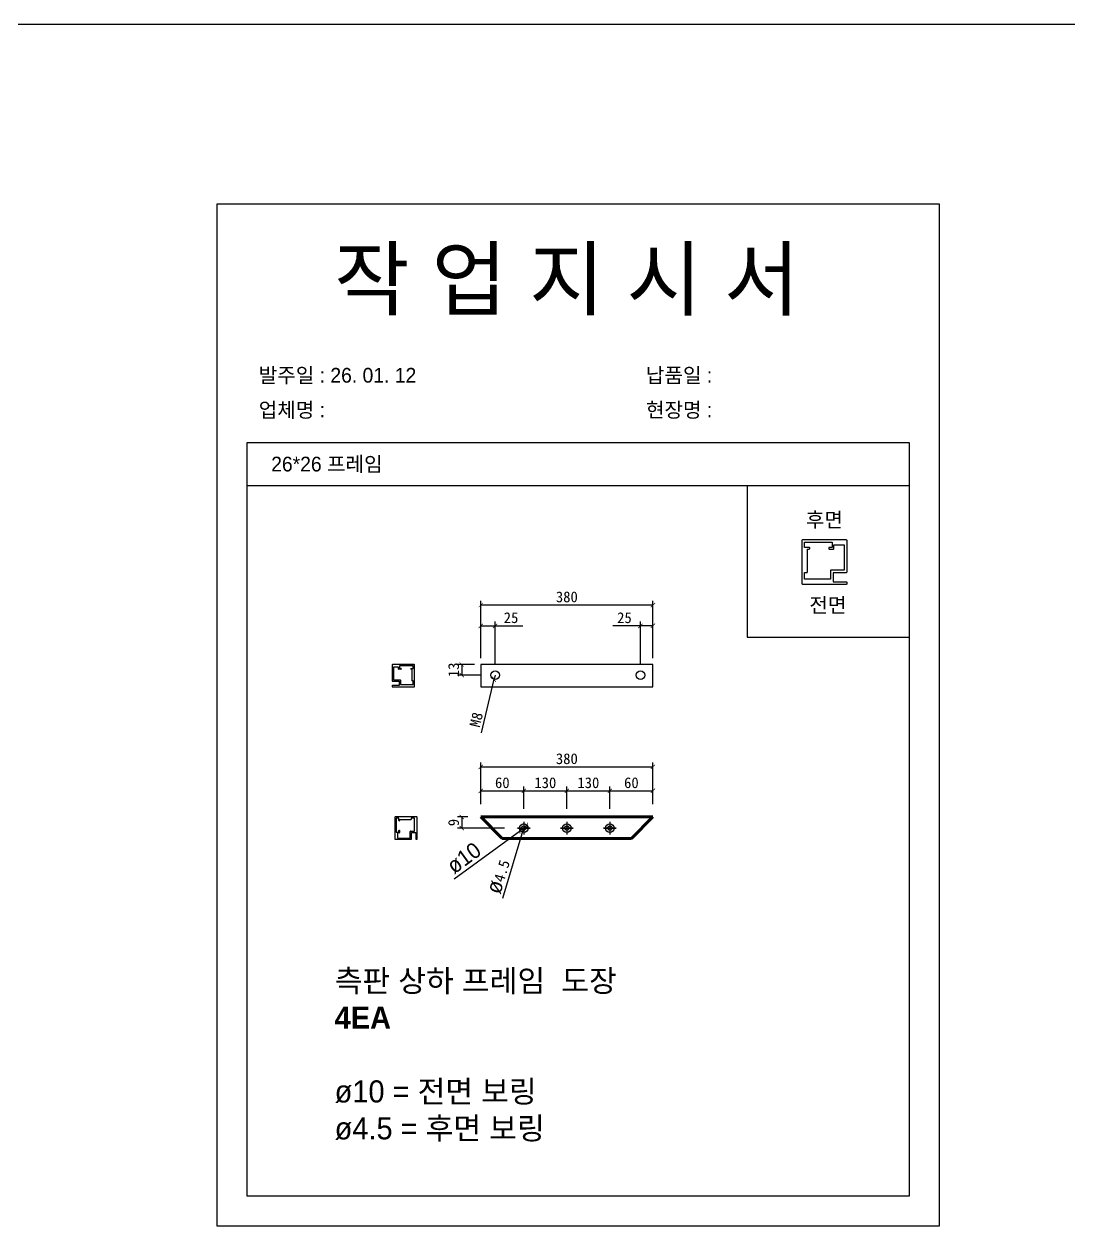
# Model space of a CAD drawing. Header units: millimetres. Extents: x -44117 to 256353, y -2095463 to 65325.
# Drawn here: x 125267 to 127695, y -620444 to -617649 of the extents above; entities that cross this region are included whole.
import ezdxf

# ---------------------------------------------------------------- set-up
doc = ezdxf.new("R2010")
doc.units = ezdxf.units.MM
doc.header["$LTSCALE"] = 10
doc.layers.add('Layer1', color=7, linetype='Continuous', lineweight=70)
doc.dimstyles.new('ISO-25', dxfattribs={"dimtxt": 2.5, "dimasz": 2.5, "dimexe": 1, "dimexo": 1, "dimtad": 1, "dimtxsty": 'Standard', "dimblk": 'ARCHTICK', "dimcen": 2.5, "dimadec": 0, "dimazin": 0, "dimtfac": 1, "dimtmove": 0, "dimatfit": 3, "dimfxl": 0, "dimarcsym": 0})

# ---------------------------------------------------------------- blocks, each defined once
blk = doc.blocks.new('_ArchTick')
at = {"color": 0, "linetype": 'ByBlock', "const_width": 0.15}
blk.add_lwpolyline([(-0.5, -0.5), (0.5, 0.5)], dxfattribs=at)
blk = doc.blocks.new('*D4474')
at = {"color": 0, "lineweight": -2}
for p, q in [((126328.4, -619463), (126328.4, -619422.3)), ((126328.4, -619432.3), (126428.4, -619432.3)), ((126428.4, -619474), (126428.4, -619422.3))]:
    blk.add_line(p, q, dxfattribs=at)
at = {"layer": 'Defpoints', "color": 0}
for p in [(126428.4, -619432.3), (126328.4, -619493), (126428.4, -619504)]:
    blk.add_point(p, dxfattribs=at)
at = {"color": 0, "lineweight": -2, "xscale": 10, "yscale": 10, "zscale": 10, "rotation": 180}
blk.add_blockref('_ArchTick', (126328.4, -619432.3), dxfattribs=at)
at = {"color": 0, "lineweight": -2, "xscale": 10, "yscale": 10, "zscale": 10}
blk.add_blockref('_ArchTick', (126428.4, -619432.3), dxfattribs=at)
at = {"color": 0, "insert": (126378.4, -619413.6), "char_height": 25, "attachment_point": 5}
blk.add_mtext('60', dxfattribs=at)
blk = doc.blocks.new('*D4475')
at = {"color": 0, "lineweight": -2}
for p, q in [((126428.4, -619474), (126428.4, -619422.3)), ((126428.4, -619432.3), (126528.4, -619432.3)), ((126528.4, -619474), (126528.4, -619422.3))]:
    blk.add_line(p, q, dxfattribs=at)
at = {"layer": 'Defpoints', "color": 0}
for p in [(126528.4, -619432.3), (126428.4, -619504), (126528.4, -619504)]:
    blk.add_point(p, dxfattribs=at)
at = {"color": 0, "lineweight": -2, "xscale": 10, "yscale": 10, "zscale": 10, "rotation": 180}
blk.add_blockref('_ArchTick', (126428.4, -619432.3), dxfattribs=at)
at = {"color": 0, "lineweight": -2, "xscale": 10, "yscale": 10, "zscale": 10}
blk.add_blockref('_ArchTick', (126528.4, -619432.3), dxfattribs=at)
at = {"color": 0, "insert": (126478.4, -619413.6), "char_height": 25, "attachment_point": 5}
blk.add_mtext('130', dxfattribs=at)
blk = doc.blocks.new('*D4476')
at = {"color": 0, "lineweight": -2}
for p, q in [((126528.4, -619474), (126528.4, -619422.3)), ((126528.4, -619432.3), (126628.4, -619432.3)), ((126628.4, -619474), (126628.4, -619422.3))]:
    blk.add_line(p, q, dxfattribs=at)
at = {"layer": 'Defpoints', "color": 0}
for p in [(126628.4, -619432.3), (126528.4, -619504), (126628.4, -619504)]:
    blk.add_point(p, dxfattribs=at)
at = {"color": 0, "lineweight": -2, "xscale": 10, "yscale": 10, "zscale": 10, "rotation": 180}
blk.add_blockref('_ArchTick', (126528.4, -619432.3), dxfattribs=at)
at = {"color": 0, "lineweight": -2, "xscale": 10, "yscale": 10, "zscale": 10}
blk.add_blockref('_ArchTick', (126628.4, -619432.3), dxfattribs=at)
at = {"color": 0, "insert": (126578.4, -619413.6), "char_height": 25, "attachment_point": 5}
blk.add_mtext('130', dxfattribs=at)
blk = doc.blocks.new('*D4477')
at = {"color": 0, "lineweight": -2}
for p, q in [((126628.4, -619474), (126628.4, -619422.3)), ((126628.4, -619432.3), (126728.4, -619432.3)), ((126728.4, -619463), (126728.4, -619422.3))]:
    blk.add_line(p, q, dxfattribs=at)
at = {"layer": 'Defpoints', "color": 0}
for p in [(126728.4, -619432.3), (126628.4, -619504), (126728.4, -619493)]:
    blk.add_point(p, dxfattribs=at)
at = {"color": 0, "lineweight": -2, "xscale": 10, "yscale": 10, "zscale": 10, "rotation": 180}
blk.add_blockref('_ArchTick', (126628.4, -619432.3), dxfattribs=at)
at = {"color": 0, "lineweight": -2, "xscale": 10, "yscale": 10, "zscale": 10}
blk.add_blockref('_ArchTick', (126728.4, -619432.3), dxfattribs=at)
at = {"color": 0, "insert": (126678.4, -619413.6), "char_height": 25, "attachment_point": 5}
blk.add_mtext('60', dxfattribs=at)
blk = doc.blocks.new('*D4478')
at = {"color": 0, "lineweight": -2}
for p, q in [((126328.4, -619463), (126328.4, -619366.6)), ((126328.4, -619376.6), (126728.4, -619376.6)), ((126728.4, -619463), (126728.4, -619366.6))]:
    blk.add_line(p, q, dxfattribs=at)
at = {"layer": 'Defpoints', "color": 0}
for p in [(126728.4, -619376.6), (126328.4, -619493), (126728.4, -619493)]:
    blk.add_point(p, dxfattribs=at)
at = {"color": 0, "lineweight": -2, "xscale": 10, "yscale": 10, "zscale": 10, "rotation": 180}
blk.add_blockref('_ArchTick', (126328.4, -619376.6), dxfattribs=at)
at = {"color": 0, "lineweight": -2, "xscale": 10, "yscale": 10, "zscale": 10}
blk.add_blockref('_ArchTick', (126728.4, -619376.6), dxfattribs=at)
at = {"color": 0, "insert": (126528.4, -619357.8), "char_height": 25, "attachment_point": 5}
blk.add_mtext('380', dxfattribs=at)
blk = doc.blocks.new('*D4479')
at = {"color": 0, "lineweight": -2}
for p, q in [((126298.4, -619493), (126274, -619493)), ((126284, -619493), (126284, -619519)), ((126383.4, -619519), (126274, -619519))]:
    blk.add_line(p, q, dxfattribs=at)
at = {"layer": 'Defpoints', "color": 0}
for p in [(126328.4, -619493), (126284, -619519), (126413.4, -619519)]:
    blk.add_point(p, dxfattribs=at)
at = {"color": 0, "lineweight": -2, "xscale": 10, "yscale": 10, "zscale": 10}
for p, rotation in [((126284, -619493), 90), ((126284, -619519), 270)]:
    blk.add_blockref('_ArchTick', p, dxfattribs=dict(at, rotation=rotation))
at = {"color": 0, "insert": (126265.3, -619506), "char_height": 25, "attachment_point": 5, "rotation": 90}
blk.add_mtext('9', dxfattribs=at)
blk = doc.blocks.new('*D4480')
at = {"color": 0, "lineweight": -2}
for p, q in [((126266.3, -619637.2), (126420.3, -619524.9)), ((126436.5, -619513.1), (126420.3, -619524.9)), ((126436.5, -619513.1), (126436.5, -619513.1))]:
    blk.add_line(p, q, dxfattribs=at)
at = {"layer": 'Defpoints', "color": 0}
for p in [(126420.3, -619524.9), (126436.5, -619513.1)]:
    blk.add_point(p, dxfattribs=at)
at = {"color": 0, "lineweight": -2, "xscale": 10, "yscale": 10, "zscale": 10}
for p, rotation in [((126436.5, -619513.1), 216.1012390735029), ((126420.3, -619524.9), 36.10123907350284)]:
    blk.add_blockref('_ArchTick', p, dxfattribs=dict(at, rotation=rotation))
at = {"color": 0, "insert": (126289.2, -619588.3), "char_height": 25, "attachment_point": 5, "rotation": 36.1012}
blk.add_mtext('{\\fGulim|b0|i0|c129|p50;\\H1.4583x;ø10}', dxfattribs=at)
blk = doc.blocks.new('*D4481')
at = {"color": 0, "lineweight": -2}
for p, q in [((126380, -619681.7), (126427, -619523.8)), ((126429.8, -619514.2), (126427, -619523.8)), ((126429.8, -619514.2), (126429.8, -619514.2))]:
    blk.add_line(p, q, dxfattribs=at)
at = {"layer": 'Defpoints', "color": 0}
for p in [(126427, -619523.8), (126429.8, -619514.2)]:
    blk.add_point(p, dxfattribs=at)
at = {"color": 0, "lineweight": -2, "xscale": 10, "yscale": 10, "zscale": 10}
for p, rotation in [((126427, -619523.8), 73.42594672671959), ((126429.8, -619514.2), 253.4259467267196)]:
    blk.add_blockref('_ArchTick', p, dxfattribs=dict(at, rotation=rotation))
at = {"color": 0, "insert": (126368, -619631), "char_height": 25, "attachment_point": 5, "rotation": 73.4259}
blk.add_mtext('{\\fGulim|b0|i0|c129|p50;\\H1.4583x;ø}4.5', dxfattribs=at)
blk = doc.blocks.new('*D4482')
at = {"color": 0, "lineweight": -2}
for p, q in [((126328.4, -619108.7), (126328.4, -618990.2)), ((126328.4, -619000.2), (126728.4, -619000.2)), ((126728.4, -619108.7), (126728.4, -618990.2))]:
    blk.add_line(p, q, dxfattribs=at)
at = {"layer": 'Defpoints', "color": 0}
for p in [(126728.4, -619000.2), (126328.4, -619138.7), (126728.4, -619138.7)]:
    blk.add_point(p, dxfattribs=at)
at = {"color": 0, "lineweight": -2, "xscale": 10, "yscale": 10, "zscale": 10, "rotation": 180}
blk.add_blockref('_ArchTick', (126328.4, -619000.2), dxfattribs=at)
at = {"color": 0, "lineweight": -2, "xscale": 10, "yscale": 10, "zscale": 10}
blk.add_blockref('_ArchTick', (126728.4, -619000.2), dxfattribs=at)
at = {"color": 0, "insert": (126528.4, -618981.5), "char_height": 25, "attachment_point": 5}
blk.add_mtext('380', dxfattribs=at)
blk = doc.blocks.new('*D4483')
at = {"color": 0, "lineweight": -2}
for p, q in [((126313.4, -619138.7), (126274.1, -619138.7)), ((126284.1, -619138.7), (126284.1, -619163.2)), ((126329.4, -619163.2), (126274.1, -619163.2))]:
    blk.add_line(p, q, dxfattribs=at)
at = {"layer": 'Defpoints', "color": 0}
for p in [(126328.4, -619138.7), (126284.1, -619163.2), (126344.4, -619163.2)]:
    blk.add_point(p, dxfattribs=at)
at = {"color": 0, "lineweight": -2, "xscale": 10, "yscale": 10, "zscale": 10}
for p, rotation in [((126284.1, -619138.7), 90), ((126284.1, -619163.2), 270)]:
    blk.add_blockref('_ArchTick', p, dxfattribs=dict(at, rotation=rotation))
at = {"color": 0, "insert": (126265.4, -619150.9), "char_height": 25, "attachment_point": 5, "rotation": 90}
blk.add_mtext('13', dxfattribs=at)
blk = doc.blocks.new('*D4484')
at = {"color": 0, "lineweight": -2}
for p, q in [((126328.4, -619123.7), (126328.4, -619038.7)), ((126328.4, -619048.7), (126361.6, -619048.7)), ((126361.6, -619138.2), (126361.6, -619038.7)), ((126361.6, -619048.7), (126425.8, -619048.7))]:
    blk.add_line(p, q, dxfattribs=at)
at = {"layer": 'Defpoints', "color": 0}
for p in [(126361.6, -619048.7), (126328.4, -619138.7), (126361.6, -619153.2)]:
    blk.add_point(p, dxfattribs=at)
at = {"color": 0, "lineweight": -2, "xscale": 10, "yscale": 10, "zscale": 10, "rotation": 180}
blk.add_blockref('_ArchTick', (126328.4, -619048.7), dxfattribs=at)
at = {"color": 0, "lineweight": -2, "xscale": 10, "yscale": 10, "zscale": 10}
blk.add_blockref('_ArchTick', (126361.6, -619048.7), dxfattribs=at)
at = {"color": 0, "insert": (126398.7, -619029.9), "char_height": 25, "attachment_point": 5}
blk.add_mtext('25', dxfattribs=at)
blk = doc.blocks.new('*D4485')
at = {"color": 0, "lineweight": -2}
for p, q in [((126699.4, -619048.7), (126635.2, -619048.7)), ((126699.4, -619138.2), (126699.4, -619038.7)), ((126728.4, -619048.7), (126699.4, -619048.7)), ((126728.4, -619123.7), (126728.4, -619038.7))]:
    blk.add_line(p, q, dxfattribs=at)
at = {"layer": 'Defpoints', "color": 0}
for p in [(126699.4, -619048.7), (126728.4, -619138.7), (126699.4, -619153.2)]:
    blk.add_point(p, dxfattribs=at)
at = {"color": 0, "lineweight": -2, "xscale": 10, "yscale": 10, "zscale": 10, "rotation": 180}
blk.add_blockref('_ArchTick', (126699.4, -619048.7), dxfattribs=at)
at = {"color": 0, "lineweight": -2, "xscale": 10, "yscale": 10, "zscale": 10}
blk.add_blockref('_ArchTick', (126728.4, -619048.7), dxfattribs=at)
at = {"color": 0, "insert": (126662.3, -619029.9), "char_height": 25, "attachment_point": 5}
blk.add_mtext('25', dxfattribs=at)
blk = doc.blocks.new('*D4486')
at = {"color": 0, "lineweight": -2}
for p in [(126361.6, -619163.2), (126329.9, -619297.6)]:
    blk.add_line(p, (126359.3, -619172.9), dxfattribs=at)
at = {"layer": 'Defpoints', "color": 0}
for p in [(126361.6, -619163.2), (126359.3, -619172.9)]:
    blk.add_point(p, dxfattribs=at)
at = {"color": 0, "lineweight": -2, "xscale": 10, "yscale": 10, "zscale": 10, "rotation": 76.74817852869494}
blk.add_blockref('_ArchTick', (126359.3, -619172.9), dxfattribs=at)
at = {"color": 0, "insert": (126317.9, -619266.9), "char_height": 25, "attachment_point": 5, "rotation": 76.7482}
blk.add_mtext('M8', dxfattribs=at)

msp = doc.modelspace()

# ---------------------------------------------------------------- linework, layer by layer
at = {"color": 1}
msp.add_line((104015.69829, -617649.41089), (196284.84516, -617649.41089), dxfattribs=at)
msp.add_line((104015.69829, -617649.41089), (196284.84516, -617649.41089), dxfattribs=at)
for p, q in [((127324.6793, -618623.17556), (125784.6793, -618623.17556)), ((127324.6793, -618723.17556), (125784.6793, -618723.17556)), ((127081.12371, -618866.25893), (127081.12371, -618854.25893)), ((127081.12371, -618854.25893), (127145.12371, -618854.25893)), ((127145.12371, -618854.25893), (127145.12371, -618866.25893)), ((127149.12371, -618869.05893), (127149.12371, -618860.25893)), ((127149.12371, -618860.25893), (127173.12371, -618860.25893)), ((127173.12371, -618860.25893), (127173.12371, -618919.45893)), ((127091.92371, -618866.25893), (127081.12371, -618866.25893)), ((127087.12371, -618870.25893), (127091.92371, -618870.25893)), ((127087.12371, -618870.25893), (127087.12371, -618924.25893)), ((127093.12371, -618869.05893), (127093.12371, -618867.45893)), ((127137.12371, -618867.45893), (127137.12371, -618869.05893)), ((127145.12371, -618866.25893), (127138.32371, -618866.25893)), ((127138.32371, -618870.25893), (127147.92371, -618870.25893)), ((127081.12371, -618940.25893), (127081.12371, -618924.25893)), ((127081.12371, -618924.25893), (127087.12371, -618924.25893)), ((127141.12371, -618940.25893), (127081.12371, -618940.25893)), ((127141.12371, -618920.65893), (127141.12371, -618925.45893)), ((127141.12371, -618925.45893), (127141.12371, -618940.25893)), ((127141.12371, -618925.45893), (127141.12371, -618925.45893)), ((127147.12371, -618919.45893), (127142.32371, -618919.45893)), ((127173.12371, -618919.45893), (127147.12371, -618919.45893)), ((126171.45566, -619141.67436), (126139.45566, -619141.67436)), ((126139.45566, -619141.67436), (126139.45566, -619147.67436)), ((126171.45566, -619147.67436), (126171.45566, -619141.67436)), ((126728.40248, -619138.67436), (126328.40248, -619138.67436)), ((126328.40248, -619138.67436), (126328.40248, -619190.67436)), ((126728.40248, -619190.67436), (126728.40248, -619138.67436)), ((126137.45566, -619144.67436), (126125.45566, -619144.67436)), ((126125.45566, -619144.67436), (126125.45566, -619174.27436)), ((126137.45566, -619149.07436), (126137.45566, -619144.67436)), ((126142.85566, -619149.67436), (126138.05566, -619149.67436)), ((126139.45566, -619147.67436), (126142.85566, -619147.67436)), ((126143.45566, -619148.27436), (126143.45566, -619149.07436)), ((126165.45566, -619149.07436), (126165.45566, -619148.27436)), ((126166.05566, -619147.67436), (126171.45566, -619147.67436)), ((126168.45566, -619149.67436), (126166.05566, -619149.67436)), ((126168.45566, -619149.67436), (126168.45566, -619176.67436)), ((126125.45566, -619174.27436), (126138.45566, -619174.27436)), ((126138.45566, -619174.27436), (126140.85566, -619174.27436)), ((126141.45566, -619174.87436), (126141.45566, -619177.27436)), ((126141.45566, -619177.27436), (126141.45566, -619184.67436)), ((126141.45566, -619177.27436), (126141.45566, -619177.27436)), ((126141.45566, -619184.67436), (126171.45566, -619184.67436)), ((126171.45566, -619176.67436), (126168.45566, -619176.67436)), ((126171.45566, -619184.67436), (126171.45566, -619176.67436)), ((126328.40248, -619190.67436), (126728.40248, -619190.67436)), ((126137.50697, -619496.01468), (126131.50697, -619496.01468)), ((126131.50697, -619496.01468), (126131.50697, -619528.01468)), ((126137.50697, -619501.41468), (126137.50697, -619496.01468)), ((126138.90697, -619502.01468), (126138.10697, -619502.01468)), ((126139.50697, -619499.01468), (126139.50697, -619501.41468)), ((126139.50697, -619499.01468), (126166.50697, -619499.01468)), ((126174.50697, -619496.01468), (126166.50697, -619496.01468)), ((126166.50697, -619496.01468), (126166.50697, -619499.01468)), ((126174.50697, -619526.01468), (126174.50697, -619496.01468)), ((126131.50697, -619528.01468), (126137.50697, -619528.01468)), ((126138.90697, -619530.01468), (126134.50697, -619530.01468)), ((126134.50697, -619530.01468), (126134.50697, -619542.01468)), ((126137.50697, -619528.01468), (126137.50697, -619524.61468)), ((126138.10697, -619524.01468), (126138.90697, -619524.01468)), ((126139.50697, -619524.61468), (126139.50697, -619529.41468)), ((126164.10697, -619529.01468), (126164.10697, -619526.61468)), ((126164.10697, -619542.01468), (126164.10697, -619529.01468)), ((126164.70697, -619526.01468), (126167.10697, -619526.01468)), ((126167.10697, -619526.01468), (126174.50697, -619526.01468)), ((126167.10697, -619526.01468), (126167.10697, -619526.01468)), ((126134.50697, -619542.01468), (126164.10697, -619542.01468))]:
    msp.add_line(p, q)
at = {"lineweight": 30}
for p, q in [((126428.40248, -619504.01468), (126428.40248, -619534.01468)), ((126528.40248, -619504.01468), (126528.40248, -619534.01468)), ((126628.40248, -619504.01468), (126628.40248, -619534.01468))]:
    msp.add_line(p, q, dxfattribs=at)
for points in [[(125714.6793, -620444.00584), (127394.6793, -620444.00584), (127394.6793, -618068.00584), (125714.6793, -618068.00584)], [(127324.6793, -618723.17556), (126947.73054, -618723.17556), (126947.73054, -619074.78252), (127324.6793, -619074.78252)]]:
    msp.add_lwpolyline(points, close=True)
msp.add_lwpolyline([(125784.6793, -618623.17556), (125784.6793, -620374.00584), (127324.6793, -620374.00584), (127324.6793, -618623.17556)])
for points in [[(127177.92371, -618946.25841, -0.4142135624), (127179.12371, -618947.45841), (127179.12371, -618951.05893, -0.4142135624), (127177.92371, -618952.25893), (127077.12371, -618952.25893, -0.4142135624), (127075.12371, -618950.25893), (127075.12371, -618850.25893, -0.4142135624), (127077.12371, -618848.25893), (127177.12371, -618848.25893, -0.4142135624), (127179.12371, -618850.25893), (127179.12371, -618923.45893, -0.4142135624), (127177.12371, -618925.45893), (127147.12371, -618925.45893), (127147.12371, -618946.25893), (127177.92371, -618946.25893)], [(126123.05566, -619187.6741, 0.4142135624), (126122.45566, -619188.2741), (126122.45566, -619190.07436, 0.4142135624), (126123.05566, -619190.67436), (126173.45566, -619190.67436, 0.4142135624), (126174.45566, -619189.67436), (126174.45566, -619139.67436, 0.4142135624), (126173.45566, -619138.67436), (126123.45566, -619138.67436, 0.4142135624), (126122.45566, -619139.67436), (126122.45566, -619176.27436, 0.4142135624), (126123.45566, -619177.27436), (126138.45566, -619177.27436), (126138.45566, -619187.67436), (126123.05566, -619187.67436)], [(126177.50671, -619544.41468, 0.4142135624), (126178.10671, -619545.01468), (126179.90697, -619545.01468, 0.4142135624), (126180.50697, -619544.41468), (126180.50697, -619494.01468, 0.4142135624), (126179.50697, -619493.01468), (126129.50697, -619493.01468, 0.4142135624), (126128.50697, -619494.01468), (126128.50697, -619544.01468, 0.4142135624), (126129.50697, -619545.01468), (126166.10697, -619545.01468, 0.4142135624), (126167.10697, -619544.01468), (126167.10697, -619529.01468), (126177.50697, -619529.01468), (126177.50697, -619544.41468)]]:
    msp.add_lwpolyline(points, format="xyb")
for points in [[(126443.40248, -619519.01468), (126413.40248, -619519.01468)], [(126543.40248, -619519.01468), (126513.40248, -619519.01468)], [(126643.40248, -619519.01468), (126613.40248, -619519.01468)]]:
    msp.add_lwpolyline(points, close=True, dxfattribs=at)
for centre in [(126361.59888, -619163.17436), (126699.41315, -619163.17436)]:
    msp.add_circle(centre, 10)
for centre, radius in [((126428.40248, -619519.01468), 10), ((126428.40248, -619519.01468), 5), ((126528.40248, -619519.01468), 10), ((126528.40248, -619519.01468), 5), ((126628.40248, -619519.01468), 10), ((126628.40248, -619519.01468), 5)]:
    msp.add_circle(centre, radius, dxfattribs=at)
for centre, radius, start, end in [((127091.92371, -618867.45893), 1.2, 360, 90), ((127091.92371, -618869.05893), 1.2, 270, 0), ((127138.32371, -618867.45893), 1.2, 90, 180), ((127138.32371, -618869.05893), 1.2, 180, 270), ((127147.92371, -618869.05893), 1.2, 270, 0), ((127142.32371, -618920.65893), 1.2, 90, 180), ((126138.05566, -619149.07436), 0.6, 180, 270), ((126142.85566, -619148.27436), 0.6, 0, 90), ((126142.85566, -619149.07436), 0.6, 270, 0), ((126166.05566, -619148.27436), 0.6, 90, 180), ((126166.05566, -619149.07436), 0.6, 180, 270), ((126140.85566, -619174.87436), 0.6, 0, 90), ((126138.10697, -619501.41468), 0.6, 180, 270), ((126138.90697, -619501.41468), 0.6, 270, 0), ((126138.10697, -619524.61468), 0.6, 90, 180), ((126138.90697, -619524.61468), 0.6, 0, 90), ((126138.90697, -619529.41468), 0.6, 270, 0), ((126164.70697, -619526.61468), 0.6, 90, 180)]:
    msp.add_arc(centre, radius, start, end)
at = {"layer": 'Layer1'}
for p, q in [((126378.40248, -619543.01468), (126328.40248, -619493.01468)), ((126678.40248, -619543.01468), (126728.40248, -619493.01468))]:
    msp.add_line(p, q, dxfattribs=at)
for points in [[(126728.40248, -619493.01468), (126328.40248, -619493.01468)], [(126678.40248, -619543.01468), (126378.40248, -619543.01468)]]:
    msp.add_lwpolyline(points, dxfattribs=at)

# ---------------------------------------------------------------- texts
at = {"attachment_point": 1}
for s, heights, insert, char_height in [('{\\fGulim|b0|i0|c129|p50;작 업 지 시 서}', [-155.84554], (125987.48591, -618172.16835), 140), ('{\\fGulim|b0|i0|c129|p50;발주일 : 26. 01. 12}', [-38.18216], (125812.27655, -618448.88877), 34.3), ('{\\fGulim|b0|i0|c129|p50;납품일 :}', [-37.67976], (126712.25453, -618448.88877), 34.3), ('{\\fGulim|b0|i0|c129|p50;업체명 : }', [-38.2735], (125812.27655, -618529.54495), 34.3), ('{\\fGulim|b0|i0|c129|p50;현장명 : }', [-38.2735], (126712.25453, -618529.54495), 34.3), ('{\\fGulim|b0|i0|c129|p50;26*26 프레임}', [-38.22783], (125841.23914, -618655.41352), 34.3), ('{\\fGulim|b0|i0|c129|p50;후면}', [-38.18216], (127083.9758, -618784.88382), 34.3), ('{\\fGulim|b0|i0|c129|p50;전면}', [-37.08602], (127092.16966, -618983.24352), 34.3), ('{\\fGulim|b1|i0|c129|p50;측판 상하 프레임  도장\\P4EA\\P\\fGulim|b0|i0|c129|p50;\\Pø10 = 전면 보링\\Pø4.5 = 후면 보링}', [-405.80567], (125988.74046, -619848.15896), 51.45)]:
    msp.add_mtext_dynamic_manual_height_columns(s, width=3307.3198183, gutter_width=12.5, heights=heights, dxfattribs=dict(at, insert=insert, char_height=char_height))

# ---------------------------------------------------------------- dimensions: what is measured, and where the dimension line sits
for base, p1, p2, text, override, picture, middle in [((126728.40248, -619000.22832), (126328.40248, -619138.67436), (126728.40248, -619138.67436), '380', {"dimscale": 10, "dimasz": 1, "dimexo": 3, "dimtxsty": 'Standard'}, '*D4482', (126528.40248, -618981.47832)), ((126361.59888, -619048.66892), (126328.40248, -619138.67436), (126361.59888, -619153.17436), '25', {"dimscale": 10, "dimasz": 1, "dimexo": 1.5, "dimtxsty": 'Standard'}, '*D4484', (126398.68221, -619029.91892)), ((126728.40248, -619376.59524), (126328.40248, -619493.01468), (126728.40248, -619493.01468), '380', {"dimscale": 10, "dimasz": 1, "dimexo": 3, "dimtxsty": 'Standard'}, '*D4478', (126528.40248, -619357.84524)), ((126428.40248, -619432.30668), (126328.40248, -619493.01468), (126428.40248, -619504.01468), '60', {"dimscale": 10, "dimasz": 1, "dimexo": 3}, '*D4474', (126378.40248, -619413.55668)), ((126528.40248, -619432.30668), (126428.40248, -619504.01468), (126528.40248, -619504.01468), '130', {"dimscale": 10, "dimasz": 1, "dimexo": 3, "dimtxsty": 'Standard', "dimtmove": 1}, '*D4475', (126478.40248, -619413.55668)), ((126628.40248, -619432.30668), (126528.40248, -619504.01468), (126628.40248, -619504.01468), '130', {"dimscale": 10, "dimasz": 1, "dimexo": 3, "dimtxsty": 'Standard', "dimtmove": 1}, '*D4476', (126578.40248, -619413.55668)), ((126728.40248, -619432.30668), (126628.40248, -619504.01468), (126728.40248, -619493.01468), '60', {"dimscale": 10, "dimasz": 1, "dimexo": 3, "dimtmove": 1}, '*D4477', (126678.40248, -619413.55668))]:
    dim = msp.add_linear_dim(base=base, p1=p1, p2=p2, text=text, dimstyle='ISO-25', override=override)
    dim.commit()
    dim.dimension.update_dxf_attribs({"geometry": picture, "text_midpoint": middle})
dim = msp.add_linear_dim(base=(126699.41315, -619048.66892), p1=(126728.40248, -619138.67436), p2=(126699.41315, -619153.17436), angle=180, text='25', dimstyle='ISO-25', override={"dimscale": 10, "dimasz": 1, "dimexo": 1.5, "dimtxsty": 'Standard'})
dim.commit()
dim.dimension.update_dxf_attribs({"geometry": '*D4485', "text_midpoint": (126662.32982, -619029.91892)})
for base, p1, p2, text, override, picture, middle in [((126284.12526, -619163.17436), (126328.40248, -619138.67436), (126344.40248, -619163.17436), '13', {"dimscale": 10, "dimasz": 1, "dimexo": 1.5}, '*D4483', (126284.12526, -619150.92436)), ((126284.01703, -619519.01468), (126328.40248, -619493.01468), (126413.40248, -619519.01468), '9', {"dimscale": 10, "dimasz": 1, "dimexo": 3}, '*D4479', (126284.01703, -619506.01468))]:
    dim = msp.add_linear_dim(base=base, p1=p1, p2=p2, angle=90, text=text, dimstyle='ISO-25', override=override)
    dim.commit()
    dim.dimension.update_dxf_attribs({"geometry": picture, "text_midpoint": middle, "dimtype": 160})
dim = msp.add_radius_dim(center=(126361.59888, -619163.17436), mpoint=(126359.30657, -619172.90808), text='M8', dimstyle='ISO-25', override={"dimscale": 10, "dimasz": 1, "dimexo": 1.5})
dim.commit()
dim.dimension.update_dxf_attribs({"geometry": '*D4486', "text_midpoint": (126336.15709, -619271.20639), "dimtype": 164})
for p1, p2, text, picture, middle in [((126436.48225, -619513.12254), (126420.32271, -619524.90682), '{\\fGulim|b0|i0|c129|p50;\\H1.4583x;ø10}', '*D4480', (126304.51843, -619609.35659)), ((126429.82876, -619514.22242), (126426.97621, -619523.80694), '{\\fGulim|b0|i0|c129|p50;\\H1.4583x;ø}4.5', '*D4481', (126392.87548, -619638.38505))]:
    dim = msp.add_diameter_dim_2p(p1=p1, p2=p2, text=text, dimstyle='ISO-25', override={"dimscale": 10, "dimasz": 1, "dimexo": 3})
    dim.commit()
    dim.dimension.update_dxf_attribs({"geometry": picture, "text_midpoint": middle, "dimtype": 163})

doc.saveas('drawing.dxf')
